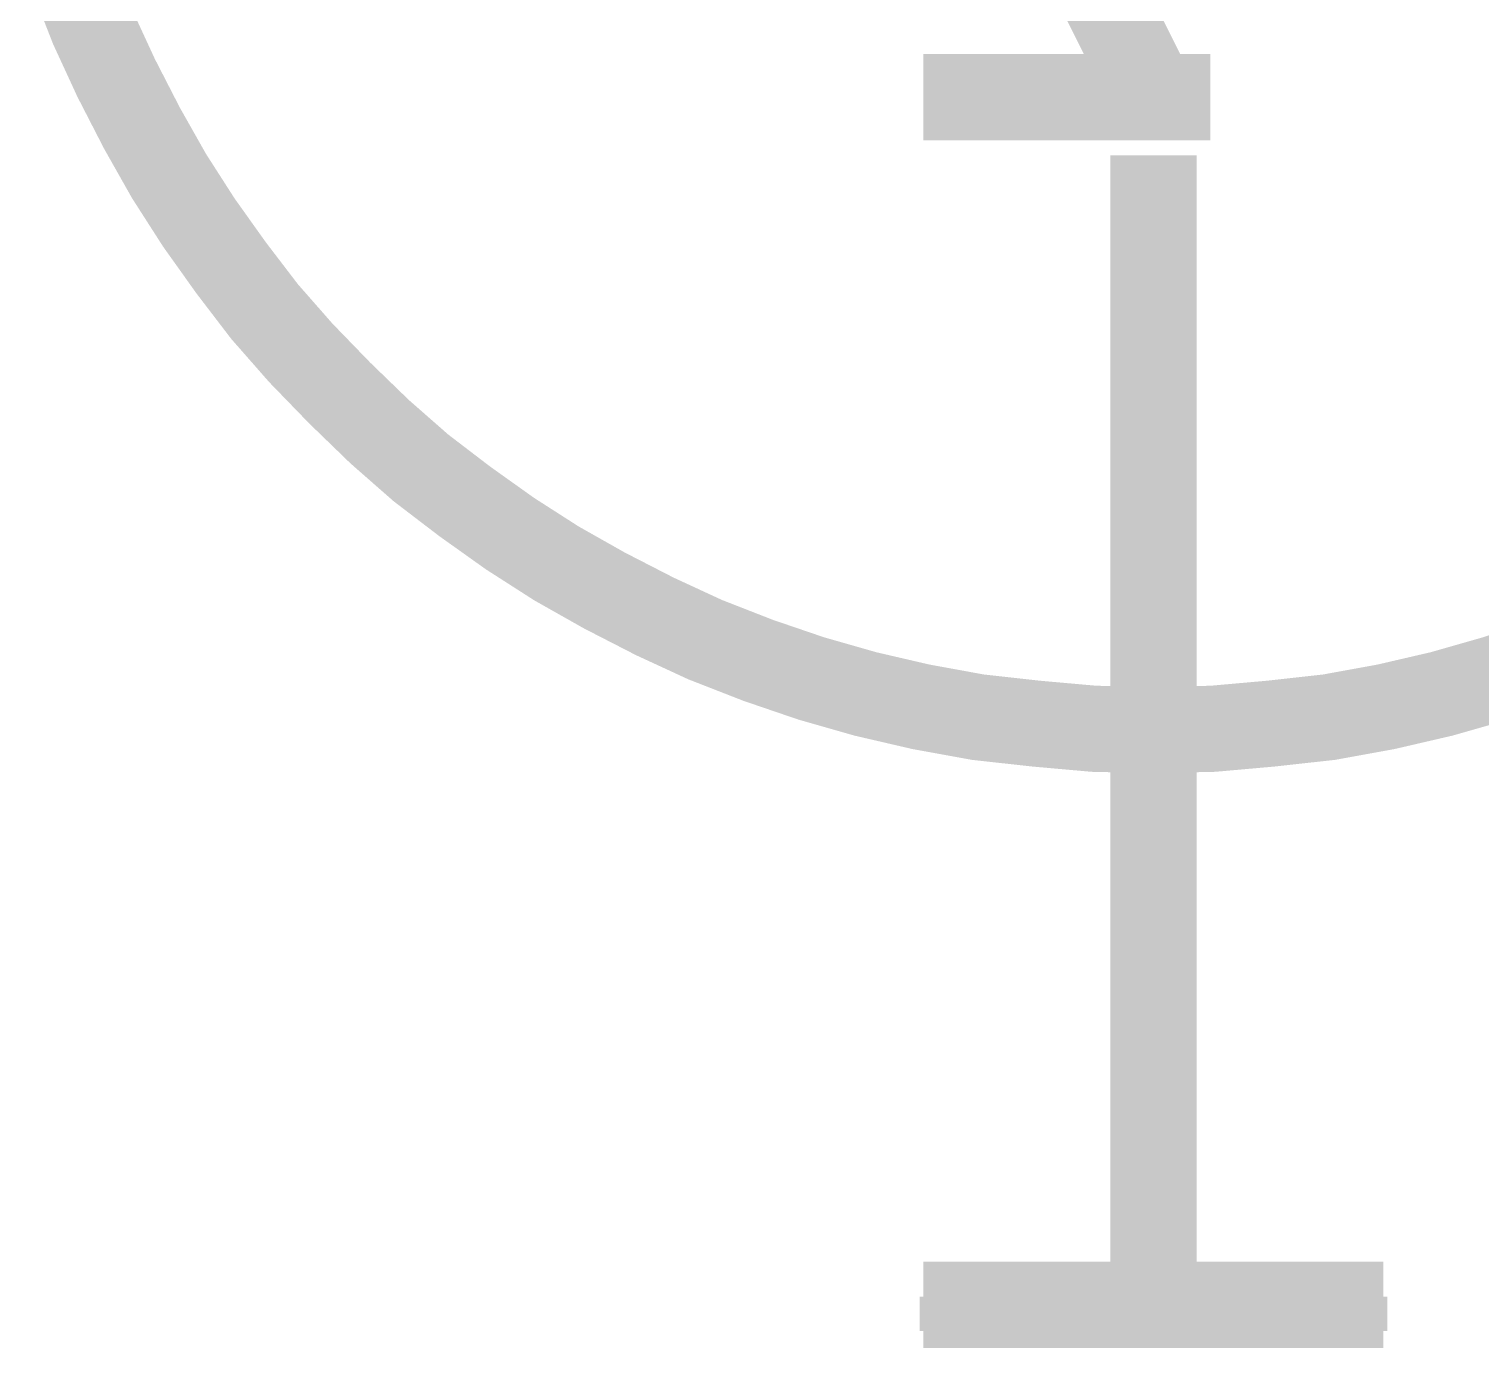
# Model space of a CAD drawing. Header units: inches. Extents: x 0 to 841, y 0 to 594.
# Drawn here: x 290.24 to 302.86, y 284.62 to 296.09 of the extents above; entities that cross this region are included whole.
import ezdxf

# ---------------------------------------------------------------- set-up
doc = ezdxf.new("R2010")
doc.units = ezdxf.units.IN
doc.layers.add('Sheet', color=255, linetype='Continuous')

msp = doc.modelspace()

# ---------------------------------------------------------------- linework, layer by layer
at = {"layer": 'Sheet'}
for points in [[(300.014, 295.495, 0.749, 0.749, 0), (298.767, 297.999, 0.749, 0.749, 0)], [(300.014, 289.993, 0.749, 0.749, 0), (299.497, 290.004, 0.749, 0.749, 0), (298.992, 290.049, 0.749, 0.749, 0), (298.487, 290.105, 0.749, 0.749, 0), (297.993, 290.195, 0.749, 0.749, 0), (297.51, 290.307, 0.749, 0.749, 0), (297.038, 290.442, 0.749, 0.749, 0), (296.578, 290.599, 0.749, 0.749, 0), (296.117, 290.779, 0.749, 0.749, 0), (295.68, 290.981, 0.749, 0.749, 0), (295.242, 291.206, 0.749, 0.749, 0), (294.826, 291.441, 0.749, 0.749, 0), (294.422, 291.7, 0.749, 0.749, 0), (294.029, 291.98, 0.749, 0.749, 0), (293.647, 292.272, 0.749, 0.749, 0), (293.288, 292.587, 0.749, 0.749, 0), (292.94, 292.924, 0.749, 0.749, 0), (292.603, 293.272, 0.749, 0.749, 0), (292.288, 293.631, 0.749, 0.749, 0), (291.996, 294.013, 0.749, 0.749, 0), (291.716, 294.406, 0.749, 0.749, 0), (291.457, 294.81, 0.749, 0.749, 0), (291.222, 295.226, 0.749, 0.749, 0), (290.997, 295.664, 0.749, 0.749, 0), (290.795, 296.102, 0.749, 0.749, 0), (290.615, 296.562, 0.749, 0.749, 0)], [(290.615, 296.562, 0.749, 0.749, 0), (290.795, 296.102, 0.749, 0.749, 0), (290.997, 295.664, 0.749, 0.749, 0), (291.222, 295.226, 0.749, 0.749, 0), (291.457, 294.81, 0.749, 0.749, 0), (291.716, 294.406, 0.749, 0.749, 0), (291.996, 294.013, 0.749, 0.749, 0), (292.288, 293.631, 0.749, 0.749, 0), (292.603, 293.272, 0.749, 0.749, 0), (292.94, 292.924, 0.749, 0.749, 0), (293.288, 292.587, 0.749, 0.749, 0), (293.647, 292.272, 0.749, 0.749, 0), (294.029, 291.98, 0.749, 0.749, 0), (294.422, 291.7, 0.749, 0.749, 0), (294.826, 291.441, 0.749, 0.749, 0), (295.242, 291.206, 0.749, 0.749, 0), (295.68, 290.981, 0.749, 0.749, 0), (296.117, 290.779, 0.749, 0.749, 0), (296.578, 290.599, 0.749, 0.749, 0), (297.038, 290.442, 0.749, 0.749, 0), (297.51, 290.307, 0.749, 0.749, 0), (297.993, 290.195, 0.749, 0.749, 0), (298.487, 290.105, 0.749, 0.749, 0), (298.992, 290.049, 0.749, 0.749, 0), (299.497, 290.004, 0.749, 0.749, 0), (300.014, 289.993, 0.749, 0.749, 0)], [(298.015, 295.495, 0.749, 0.749, 0), (300.508, 295.495, 0.749, 0.749, 0)], [(300.014, 294.99, 0.749, 0.749, 0), (300.014, 289.993, 0.749, 0.749, 0)], [(300.014, 294.99, 0.3, 0.3, 0), (300.014, 289.993, 0.3, 0.3, 0)], [(303.45, 290.599, 0.749, 0.749, 0), (302.99, 290.442, 0.749, 0.749, 0), (302.518, 290.307, 0.749, 0.749, 0), (302.035, 290.195, 0.749, 0.749, 0), (301.541, 290.105, 0.749, 0.749, 0), (301.036, 290.049, 0.749, 0.749, 0), (300.53, 290.004, 0.749, 0.749, 0), (300.014, 289.993, 0.749, 0.749, 0)], [(300.014, 289.993, 0.749, 0.749, 0), (300.53, 290.004, 0.749, 0.749, 0), (301.036, 290.049, 0.749, 0.749, 0), (301.541, 290.105, 0.749, 0.749, 0), (302.035, 290.195, 0.749, 0.749, 0), (302.518, 290.307, 0.749, 0.749, 0), (302.99, 290.442, 0.749, 0.749, 0), (303.45, 290.599, 0.749, 0.749, 0)], [(300.014, 289.993, 0.749, 0.749, 0), (300.014, 284.996, 0.749, 0.749, 0)], [(300.014, 289.993, 0.749, 0.749, 0), (300.014, 289.993, 0.749, 0.749, 0)], [(300.014, 289.993, 0.3, 0.3, 0), (300.014, 284.917, 0.3, 0.3, 0)], [(298.015, 284.996, 0.749, 0.749, 0), (302.013, 284.996, 0.749, 0.749, 0)], [(297.981, 284.917, 0.3, 0.3, 0), (302.046, 284.917, 0.3, 0.3, 0)]]:
    msp.add_lwpolyline(points, format="xyseb", dxfattribs=at)

doc.saveas('drawing.dxf')
